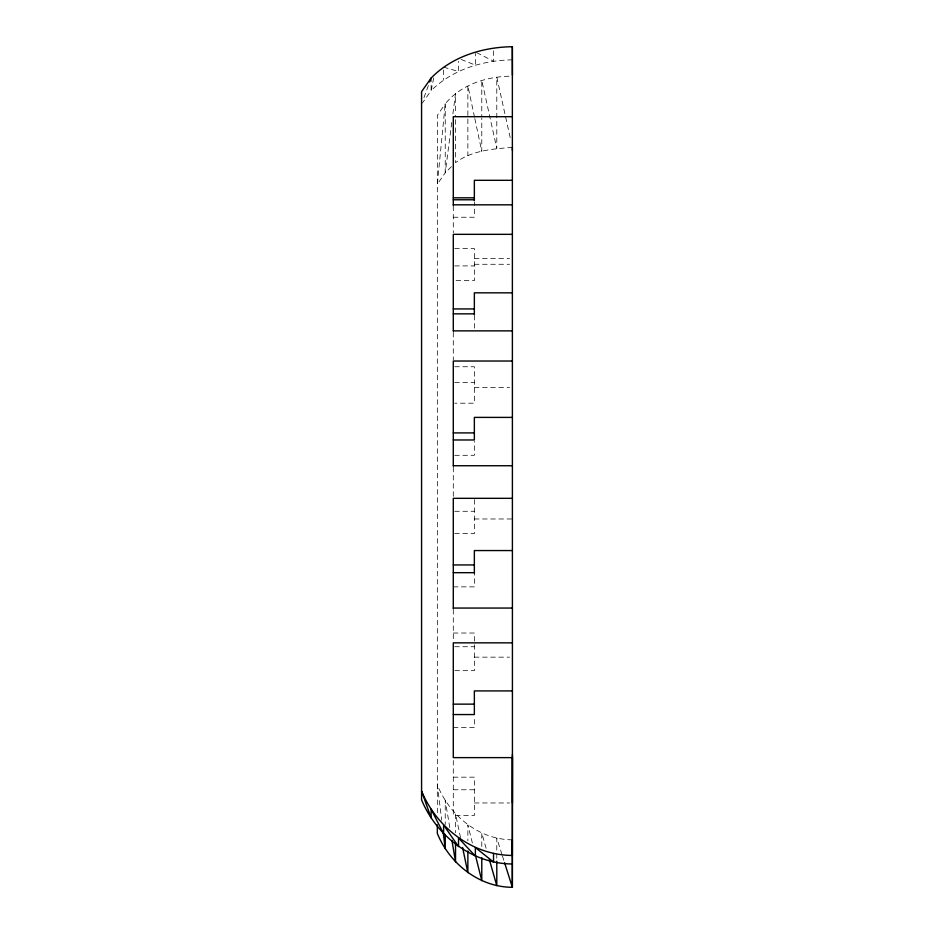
<?xml version="1.0" encoding="UTF-8"?>
<svg xmlns="http://www.w3.org/2000/svg" width="934" height="934" viewBox="0 0 934 934"><rect width="100%" height="100%" fill="white"/><g stroke="black" fill="none" stroke-linecap="round" stroke-linejoin="round"><path stroke-width="0.7" stroke-dasharray="4.67 3.5" d="M451.787 122.424L445.238 172.72L437.334 184.22L445.238 103.814C460.777 84.796 485.692 76.845 509.532 76.191M452.908 113.796L455.535 93.68L455.535 113.808M433.715 77.907L431.134 90.621L422.378 103.044M423.966 97.638L428.741 84.585M451.414 166.696L445.238 172.72L445.238 103.814L437.334 115.431L437.334 813.432M512.357 59.834C482.913 60.278 452.406 69.501 431.134 90.621L431.134 79.46M512.357 147.432C492.965 148.81 471.553 150.537 455.535 162.679L455.535 115.244M453.294 217.237L474.355 217.237L474.355 201.977M454.695 248.561L474.355 248.561L474.355 280.644L454.695 280.644M474.355 258.648L509.602 258.648M474.355 264.275L509.602 264.275M454.695 265.91L474.355 265.91M454.695 366.747L474.355 366.747L474.355 403.208L454.695 403.208M454.695 382.438L474.355 382.438M474.355 387.598L509.602 387.598M454.695 455.302L474.355 455.302L474.355 441.303M454.695 511.283L474.355 511.283M474.355 518.977L512.427 518.977M454.695 533.641L474.355 533.641L474.355 499.13M453.294 586.867L474.355 586.867L474.355 574.106M453.294 633.03L474.355 633.03L474.355 670.67L454.695 670.67M454.695 646.737L474.355 646.737M474.355 657.151L509.602 657.162M453.294 727.574L474.355 727.574L474.355 716.553M453.294 777.17L474.355 777.17L474.355 815.464L453.294 815.464L453.294 758.7M453.294 789.779L474.355 789.779M474.355 802.971L509.602 802.971M512.357 839.829C478.71 839.689 449.452 815.3 437.334 784.852L441.724 820.286M443.592 67.131L458.512 71.486L458.512 61.34M461.104 59.461L475.359 65.1L475.359 53.448M476.655 52.654L493.526 61.165L493.526 48.031M501.978 854.517L496.795 838.125L496.795 861.16M502.41 855.883L504.15 861.346M486.124 848.306L481.781 833.093L481.781 847.523M472.382 843.04L467.864 824.909L467.864 840.834M510.186 137.59L496.795 77.113L496.795 148.459L481.781 80.441L481.781 116.645M474.519 117.147L467.864 85.753L467.864 155.569M474.822 118.571L481.781 151.39L481.781 118.093M460.52 837.67L455.535 813.864L455.535 832.778M449.779 827.536L445.238 800.345L445.238 824.489M474.355 315.295L474.355 329.807M453.294 206.145L453.294 232.776M453.294 332.317L453.294 359.8M453.294 467.187L453.294 496.433M453.294 609.517L453.294 641.541M443.592 69.992L443.592 80.044"/><path stroke-width="1.4" d="M512.427 754.439L512.357 887.3C479.037 887.195 449.616 863.623 437.334 833.432L437.334 824.815M429.698 81.982L431.134 78.059C452.126 56.449 482.808 47.144 512.357 46.7L512.427 75.082M431.134 78.059L421.573 91.637L421.573 799.878C436.61 836.128 472.37 863.868 512.357 863.973M512.427 116.692L453.294 116.692L453.294 205.515M512.427 180.309L474.355 180.309L474.355 200.6M453.294 197.821L474.355 197.821M453.294 199.771L474.355 199.771M453.294 204.826L512.427 204.826M512.427 234.341L453.294 234.341L453.294 330.998M512.427 292.832L474.355 292.832L474.355 314.501M453.294 308.932L474.355 308.932M453.294 313.847L474.355 313.847M453.294 330.869L512.427 330.869M512.427 361.026L453.294 361.026L453.294 466.031M512.427 417.405L474.355 417.393L474.355 439.972L453.294 439.972M453.294 432.909L474.355 432.909M453.294 465.739L512.427 465.739M512.427 498.324L453.294 498.324L453.294 608.618M512.427 550.558L474.355 550.558L474.355 573.161M453.294 564.942L474.355 564.942M453.294 572.682L474.355 572.682M453.294 608.057L512.427 608.057M512.427 642.849L453.294 642.849L453.294 757.626L512.427 757.626L512.357 855.439C472.3 855.322 436.575 827.407 421.573 791.098L431.134 817.951L431.134 809.229L443.592 833.7L443.592 825.049L458.512 846.589L458.512 837.985L475.359 856.128L475.359 847.558L493.526 862L493.526 853.442M512.427 690.915L474.355 690.915L474.355 714.557L453.294 714.557M453.294 704.143L474.355 704.143M504.582 862.712L512.357 887.3L512.357 839.829M489.288 859.362L496.795 885.642L496.795 861.16M475.511 855.602L481.781 880.715L481.781 857.622M462.575 847.477L467.864 872.695L467.864 850.979M451.939 840.413L455.535 861.872L455.535 842.958M443.3 833.035L445.238 848.621L445.238 834.424M512.357 147.432L512.427 150.479M512.357 46.7L512.427 802.971"/></g></svg>
